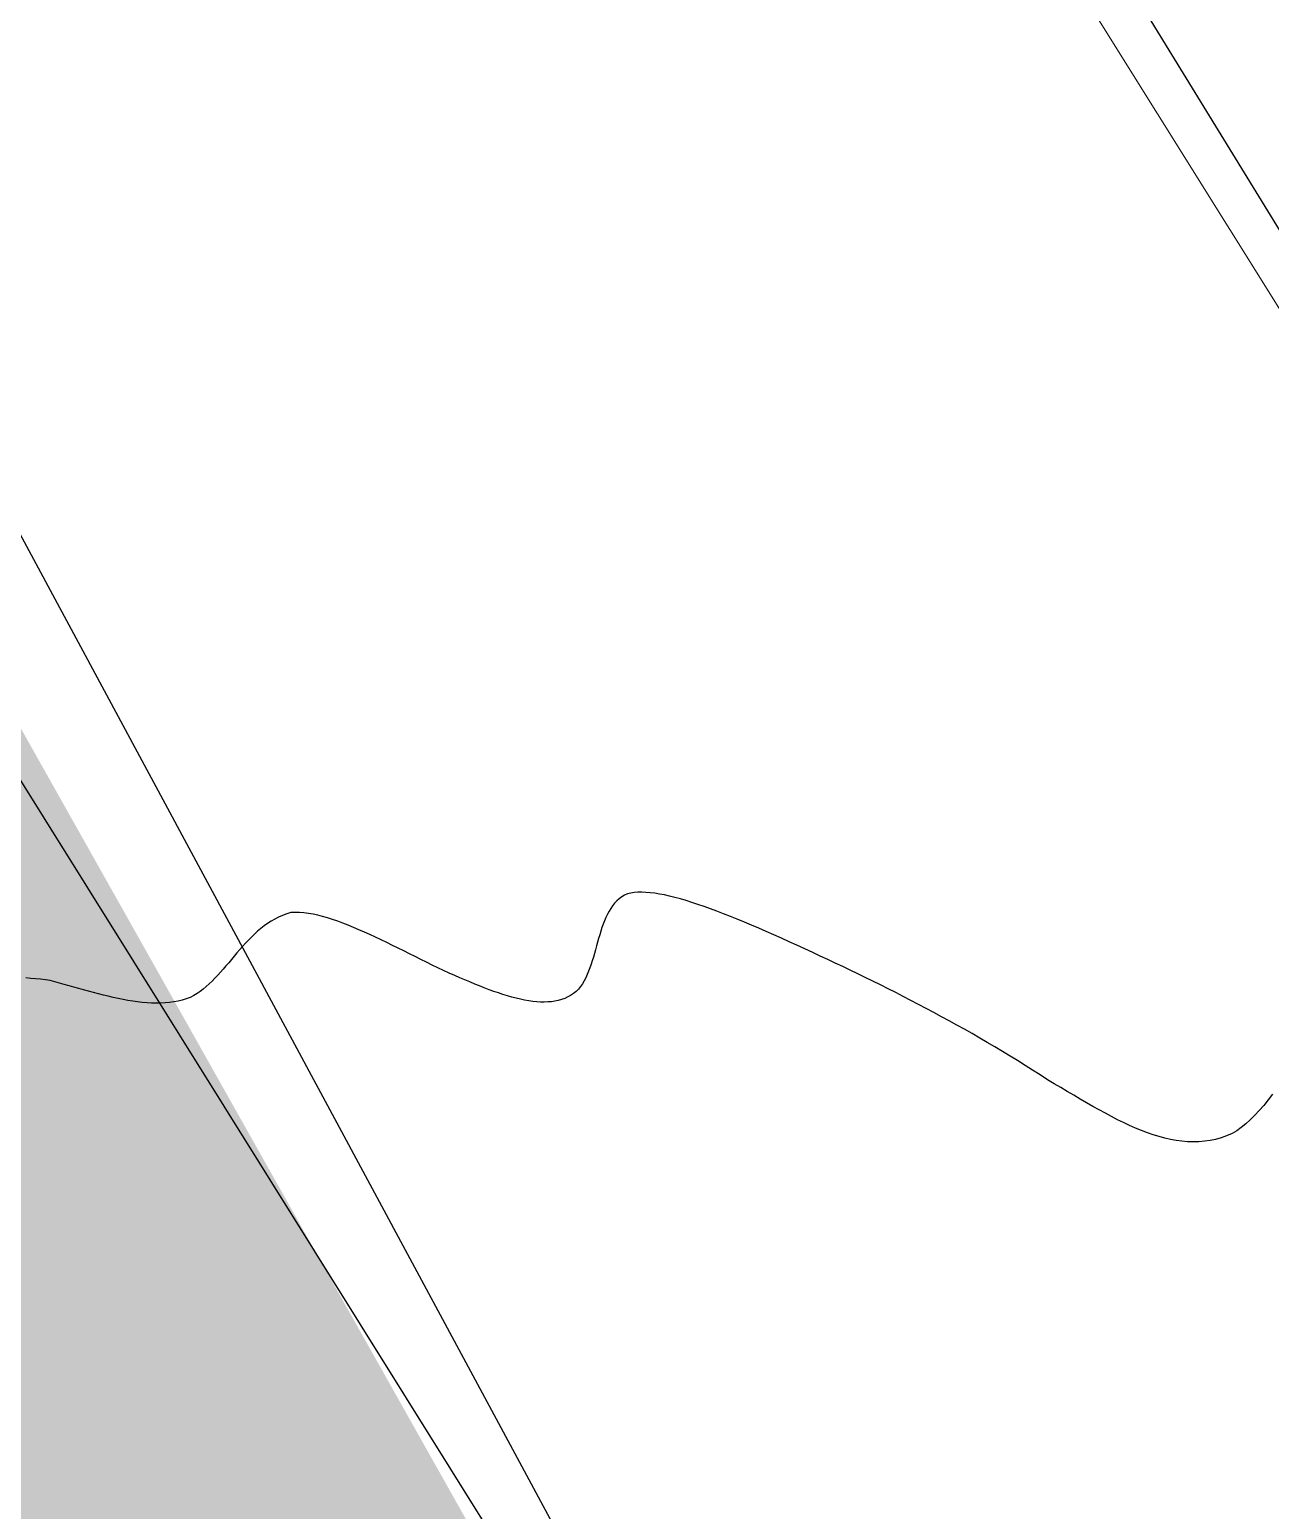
# Model space of a CAD drawing. Header units: metres. Extents: x 3 to 509016, y 4 to 6969473.
# Drawn here: x 507868.465 to 507869.593, y 6967218.669 to 6967220.016 of the extents above; entities that cross this region are included whole.
import ezdxf

# ---------------------------------------------------------------- set-up
doc = ezdxf.new("R2010")
doc.units = ezdxf.units.M
doc.layers.add('_PROP-BDY', color=6, linetype='Continuous', plot=False)
doc.layers.add('D_UG_PIPES', color=252, linetype='EXIST_SWD', lineweight=0)
for name, color, linetype in [('EWS_BATTER TOE', 252, 'Continuous'), ('HATCH_LANDSCAPE', 1, 'Continuous'), ('mga2020DR_UNLINED', 252, 'Continuous'), ('mga2020VEG_TREE', 252, 'Continuous'), ('XREF', 7, 'Continuous')]:
    doc.layers.add(name, color=color, linetype=linetype)
doc.styles.get("Standard").update_dxf_attribs({"font": 'ARIALN.TTF'})
doc.linetypes.add('EXIST_SWD', pattern='A,5,-2.5,5,-2,["SWD",Standard,S=2.5,R=0,X=0,Y=-1.25],-8,5,-2.5,5,-2.5', length=37.5)

# ---------------------------------------------------------------- blocks, each defined once
blk = doc.blocks.new('XD_HATCH')
at = {"layer": 'HATCH_LANDSCAPE', "ltscale": 0.5}
h = blk.add_hatch(dxfattribs=at)
h.set_pattern_fill('GRASS', color=256, scale=0.05)
h.set_pattern_definition([(212.013854887, (0, 0), (-0.28538859865, -1.2375190291), [0.238125, -1.557926224]), (167.013854887, (0, 0), (-0.28538859868, -1.23751902925), [0.238125, -1.031875]), (257.013854887, (0, 0), (1.23751902925, -0.28538859868), [0.238125, -1.031875])])
edge = h.paths.add_edge_path()
edge.add_line((507834.6194, 6967286.6003), (507833.7745, 6967278.3766))
edge.add_line((507833.7745, 6967278.3766), (507834.4563, 6967266.5732))
edge.add_arc((507833.4405, 6967266.3882), 1.0325, -56.8269, 10.3208, ccw=False)
edge.add_line((507834.0055, 6967265.524), (507833.7027, 6967265.3348))
edge.add_line((507833.7027, 6967265.3348), (507831.8595, 6967265.8814))
edge.add_arc((507790.5773, 6967261.1965), 41.5471, 6.4744, 11.72996)
edge.add_arc((507652.9266, 6967269.5696), 178.3302, 0.023588, 2.717699)
edge.add_arc((507863.8943, 6967277.5885), 32.8409, 156.38178, 179.23816, ccw=False)
edge.add_line((507833.8043, 6967290.7459), (507834.868, 6967290.3037))
edge.add_line((507834.868, 6967290.3037), (507834.6194, 6967286.6003))
edge = h.paths.add_edge_path()
edge.add_line((507840.3758, 6967264.2031), (507839.0111, 6967268.6216))
edge.add_line((507839.0111, 6967268.6216), (507838.9485, 6967268.9634))
edge.add_line((507838.9485, 6967268.9634), (507838.9635, 6967269.4631))
edge.add_line((507838.9635, 6967269.4631), (507838.7986, 6967271.4707))
edge.add_line((507838.7986, 6967271.4707), (507838.5426, 6967271.9806))
edge.add_line((507838.5426, 6967271.9806), (507838.3277, 6967272.489))
edge.add_line((507838.3277, 6967272.489), (507838.1812, 6967272.9949))
edge.add_line((507838.1812, 6967272.9949), (507838.0533, 6967273.5))
edge.add_line((507838.0533, 6967273.5), (507837.435, 6967274.5364))
edge.add_line((507837.435, 6967274.5364), (507837.4424, 6967274.8298))
edge.add_line((507837.4424, 6967274.8298), (507837.523, 6967275.3334))
edge.add_line((507837.523, 6967275.3334), (507837.4511, 6967275.831))
edge.add_line((507837.4511, 6967275.831), (507837.4008, 6967276.3294))
edge.add_line((507837.4008, 6967276.3294), (507837.3858, 6967276.8292))
edge.add_line((507837.3858, 6967276.8292), (507837.3708, 6967277.329))
edge.add_line((507837.3708, 6967277.329), (507837.3559, 6967277.8288))
edge.add_line((507837.3559, 6967277.8288), (507837.2868, 6967278.3259))
edge.add_line((507837.2868, 6967278.3259), (507837.6201, 6967280.3039))
edge.add_line((507837.6201, 6967280.3039), (507837.7291, 6967281.2981))
edge.add_line((507837.7291, 6967281.2981), (507837.7573, 6967281.7976))
edge.add_line((507837.7573, 6967281.7976), (507837.7637, 6967283.3032))
edge.add_line((507837.7637, 6967283.3032), (507837.8004, 6967283.8019))
edge.add_line((507837.8004, 6967283.8019), (507837.9, 6967284.2949))
edge.add_line((507837.9, 6967284.2949), (507838.1892, 6967285.2728))
edge.add_line((507838.1892, 6967285.2728), (507838.2709, 6967285.7675))
edge.add_line((507838.2709, 6967285.7675), (507838.3266, 6967286.2645))
edge.add_line((507838.3266, 6967286.2645), (507837.056, 6967286.299))
edge.add_line((507837.056, 6967286.299), (507837.0835, 6967286.024))
edge.add_line((507837.0835, 6967286.024), (507836.2865, 6967278.3018))
edge.add_line((507836.2865, 6967278.3018), (507836.7877, 6967269.7623))
edge.add_line((507836.7877, 6967269.7623), (507836.9971, 6967265.9725))
edge.add_arc((507835.4372, 6967265.8975), 1.5617, -51.2364, 2.7548, ccw=False)
edge.add_line((507836.415, 6967264.6797), (507834.7625, 6967263.6386))
edge.add_line((507834.7625, 6967263.6386), (507834.4122, 6967261.6514))
edge.add_line((507834.4122, 6967261.6514), (507838.3369, 6967255.3696))
edge.add_arc((507838.6337, 6967255.5551), 0.35, 211.9938, 302.0004)
edge.add_line((507838.8192, 6967255.2583), (507843.102, 6967257.934))
edge.add_line((507843.102, 6967257.934), (507849.8852, 6967247.0769))
edge.add_line((507849.8852, 6967247.0769), (507845.6775, 6967244.448))
edge.add_arc((507845.8629, 6967244.1511), 0.35, 121.996, 211.996)
edge.add_line((507845.5661, 6967243.9657), (507846.3609, 6967242.6936))
edge.add_arc((507846.6577, 6967242.879), 0.35, 211.996, 301.996)
edge.add_line((507846.8432, 6967242.5822), (507851.0509, 6967245.2111))
edge.add_line((507851.0509, 6967245.2111), (507857.8321, 6967234.3573))
edge.add_line((507857.8321, 6967234.3573), (507858.9988, 6967232.4898))
edge.add_line((507858.9988, 6967232.4898), (507868.4293, 6967217.3956))
edge.add_line((507868.4293, 6967217.3956), (507869.595, 6967215.5298))
edge.add_line((507869.595, 6967215.5298), (507879.0265, 6967200.4339))
edge.add_line((507879.0265, 6967200.4339), (507880.1922, 6967198.5681))
edge.add_line((507880.1922, 6967198.5681), (507889.6237, 6967183.4722))
edge.add_line((507889.6237, 6967183.4722), (507890.8655, 6967181.6516))
edge.add_line((507890.8655, 6967181.6516), (507890.7894, 6967181.6064))
edge.add_line((507890.7894, 6967181.6064), (507900.2209, 6967166.5105))
edge.add_line((507900.2209, 6967166.5105), (507895.9381, 6967163.8347))
edge.add_arc((507896.1235, 6967163.5378), 0.35, 121.994, 211.996)
edge.add_line((507895.8267, 6967163.3524), (507896.6215, 6967162.0802))
edge.add_arc((507896.9183, 6967162.2657), 0.35, 211.9984, 301.996)
edge.add_line((507897.1038, 6967161.9689), (507901.3866, 6967164.6447))
edge.add_line((507901.3866, 6967164.6447), (507910.8181, 6967149.5487))
edge.add_line((507910.8181, 6967149.5487), (507906.5469, 6967146.8811))
edge.add_arc((507906.7649, 6967146.6028), 0.3535, 128.0734, 218.4885)
edge.add_line((507906.4882, 6967146.3828), (507907.8077, 6967145.0972))
edge.add_line((507907.8077, 6967145.0972), (507909.4019, 6967144.1738))
edge.add_line((507909.4019, 6967144.1738), (507911.1824, 6967145.0318))
edge.add_line((507911.1824, 6967145.0318), (507911.5938, 6967146.4662))
edge.add_line((507911.5938, 6967146.4662), (507913.3116, 6967147.5395))
edge.add_line((507913.3116, 6967147.5395), (507911.7607, 6967150.3145))
edge.add_line((507911.7607, 6967150.3145), (507911.3517, 6967151.1377))
edge.add_line((507911.3517, 6967151.1377), (507910.3123, 6967152.8466))
edge.add_line((507910.3123, 6967152.8466), (507910.0252, 6967153.2568))
edge.add_line((507910.0252, 6967153.2568), (507908.2386, 6967155.6779))
edge.add_line((507908.2386, 6967155.6779), (507906.8185, 6967157.7385))
edge.add_line((507906.8185, 6967157.7385), (507905.1467, 6967160.2314))
edge.add_line((507905.1467, 6967160.2314), (507902.6614, 6967164.5743))
edge.add_line((507902.6614, 6967164.5743), (507901.6885, 6967166.3247))
edge.add_line((507901.6885, 6967166.3247), (507890.3492, 6967184.5912))
edge.add_line((507890.3492, 6967184.5912), (507887.9238, 6967188.3817))
edge.add_line((507887.9238, 6967188.3817), (507882.2644, 6967197.2262))
edge.add_line((507882.2644, 6967197.2262), (507881.0853, 6967198.9492))
edge.add_line((507881.0853, 6967198.9492), (507875.2149, 6967208.1494))
edge.add_line((507875.2149, 6967208.1494), (507870.7184, 6967215.3627))
edge.add_line((507870.7184, 6967215.3627), (507864.5811, 6967226.2674))
edge.add_line((507864.5811, 6967226.2674), (507858.7045, 6967235.0792))
edge.add_line((507858.7045, 6967235.0792), (507856.2419, 6967238.7442))
edge.add_line((507856.2419, 6967238.7442), (507855.1022, 6967240.3904))
edge.add_line((507855.1022, 6967240.3904), (507854.8173, 6967240.8019))
edge.add_line((507854.8173, 6967240.8019), (507854.0618, 6967242.0986))
edge.add_line((507854.0618, 6967242.0986), (507852.576, 6967244.7077))
edge.add_line((507852.576, 6967244.7077), (507851.066, 6967247.3016))
edge.add_line((507851.066, 6967247.3016), (507849.5393, 6967249.8852))
edge.add_line((507849.5393, 6967249.8852), (507848.9949, 6967250.7242))
edge.add_line((507848.9949, 6967250.7242), (507848.7226, 6967251.1437))
edge.add_line((507848.7226, 6967251.1437), (507848.4401, 6967251.5567))
edge.add_line((507848.4401, 6967251.5567), (507847.8618, 6967252.3745))
edge.add_line((507847.8618, 6967252.3745), (507847.3356, 6967253.2249))
edge.add_line((507847.3356, 6967253.2249), (507845.7975, 6967255.8013))
edge.add_line((507845.7975, 6967255.8013), (507844.2186, 6967258.446))
edge.add_line((507844.2186, 6967258.446), (507842.8502, 6967261.0217))
edge.add_line((507842.8502, 6967261.0217), (507842.6112, 6967261.4614))
edge.add_line((507842.6112, 6967261.4614), (507842.0412, 6967262.2858))
edge.add_line((507842.0412, 6967262.2858), (507840.3758, 6967264.2031))
blk = doc.blocks.new('25027_BNP_Skygate Play-Sheet - 000101 - SITE PLAN')
at = {"layer": '_PROP-BDY'}
blk.add_line((-2401700.5, 3945943.9), (-2257300.5, 3945943.9), dxfattribs=at)
blk = doc.blocks.new('XE_ARCH')
at = {"xscale": 0.001, "yscale": 0.001, "zscale": 0.001, "rotation": 121.996}
blk.add_blockref('25027_BNP_Skygate Play-Sheet - 000101 - SITE PLAN', (509988.1258, 6971273.7702), dxfattribs=at)
blk = doc.blocks.new('XE_LOT BOUNDARY')
at = {"layer": '_PROP-BDY'}
blk.add_line((507914.1948, 6967146.1257), (507837.683, 6967268.5892), dxfattribs=at)
blk = doc.blocks.new('BAC V TREE')
for p, q in [((0.3899, -14.3775), (0.376, -14.3898)), ((0.405, -14.3665), (0.3899, -14.3775)), ((0.4212, -14.3571), (0.405, -14.3665)), ((0.4387, -14.3491), (0.4212, -14.3571)), ((0.4574, -14.3446), (0.4387, -14.3491)), ((0.4774, -14.3415), (0.4574, -14.3446)), ((0.4988, -14.3397), (0.4774, -14.3415)), ((0.5216, -14.3393), (0.4988, -14.3397)), ((0.5456, -14.3401), (0.5216, -14.3393)), ((0.5709, -14.3421), (0.5456, -14.3401)), ((0.5974, -14.3454), (0.5709, -14.3421)), ((0.6251, -14.3498), (0.5974, -14.3454)), ((0.654, -14.3553), (0.6251, -14.3498)), ((0.684, -14.362), (0.654, -14.3553)), ((0.7152, -14.3697), (0.684, -14.362)), ((0.7474, -14.3784), (0.7152, -14.3697)), ((0.7806, -14.3881), (0.7474, -14.3784)), ((-1.5554, -14.4659), (-1.5794, -14.4748)), ((-1.5306, -14.4583), (-1.5554, -14.4659)), ((-1.5062, -14.4574), (-1.5306, -14.4583)), ((-1.4811, -14.458), (-1.5062, -14.4574)), ((-1.4552, -14.4601), (-1.4811, -14.458)), ((-1.4287, -14.4635), (-1.4552, -14.4601)), ((-1.4015, -14.4683), (-1.4287, -14.4635)), ((0.3301, -14.4506), (0.3206, -14.4683)), ((0.3402, -14.4338), (0.3301, -14.4506)), ((0.3512, -14.418), (0.3402, -14.4338)), ((0.3631, -14.4033), (0.3512, -14.418)), ((0.376, -14.3898), (0.3631, -14.4033)), ((0.8149, -14.3988), (0.7806, -14.3881)), ((0.8502, -14.4104), (0.8149, -14.3988)), ((0.8864, -14.4229), (0.8502, -14.4104)), ((0.9235, -14.4362), (0.8864, -14.4229)), ((0.9615, -14.4504), (0.9235, -14.4362)), ((1.0004, -14.4653), (0.9615, -14.4504)), ((1.0401, -14.481), (1.0004, -14.4653)), ((-1.7068, -14.5518), (-1.7257, -14.5678)), ((-1.6873, -14.5366), (-1.7068, -14.5518)), ((-1.6671, -14.5222), (-1.6873, -14.5366)), ((-1.6463, -14.5087), (-1.6671, -14.5222)), ((-1.6248, -14.4963), (-1.6463, -14.5087)), ((-1.6025, -14.4849), (-1.6248, -14.4963)), ((-1.5794, -14.4748), (-1.6025, -14.4849)), ((-1.3737, -14.4743), (-1.4015, -14.4683)), ((-1.3453, -14.4814), (-1.3737, -14.4743)), ((-1.3163, -14.4897), (-1.3453, -14.4814)), ((-1.2868, -14.499), (-1.3163, -14.4897)), ((-1.2568, -14.5093), (-1.2868, -14.499)), ((-1.2264, -14.5204), (-1.2568, -14.5093)), ((-1.1955, -14.5324), (-1.2264, -14.5204)), ((-1.1642, -14.5452), (-1.1955, -14.5324)), ((-1.1326, -14.5586), (-1.1642, -14.5452)), ((0.2889, -14.5464), (0.2821, -14.5672)), ((0.2961, -14.5259), (0.2889, -14.5464)), ((0.3037, -14.5061), (0.2961, -14.5259)), ((0.3119, -14.4868), (0.3037, -14.5061)), ((0.3206, -14.4683), (0.3119, -14.4868)), ((1.0806, -14.4973), (1.0401, -14.481)), ((1.1219, -14.5144), (1.0806, -14.4973)), ((1.1639, -14.5321), (1.1219, -14.5144)), ((1.2066, -14.5504), (1.1639, -14.5321)), ((1.25, -14.5692), (1.2066, -14.5504)), ((-1.7968, -14.6378), (-1.8137, -14.6564)), ((-1.7797, -14.6196), (-1.7968, -14.6378)), ((-1.7621, -14.6018), (-1.7797, -14.6196)), ((-1.7442, -14.5845), (-1.7621, -14.6018)), ((-1.7257, -14.5678), (-1.7442, -14.5845)), ((-1.1006, -14.5727), (-1.1326, -14.5586)), ((-1.0684, -14.5873), (-1.1006, -14.5727)), ((-1.0358, -14.6025), (-1.0684, -14.5873)), ((-1.0031, -14.618), (-1.0358, -14.6025)), ((-0.9702, -14.6339), (-1.0031, -14.618)), ((-0.9371, -14.65), (-0.9702, -14.6339)), ((0.2631, -14.6317), (0.2571, -14.6535)), ((0.2693, -14.61), (0.2631, -14.6317)), ((0.2755, -14.5885), (0.2693, -14.61)), ((0.2821, -14.5672), (0.2755, -14.5885)), ((1.2941, -14.5886), (1.25, -14.5692)), ((1.3387, -14.6085), (1.2941, -14.5886)), ((1.384, -14.6289), (1.3387, -14.6085)), ((1.4298, -14.6497), (1.384, -14.6289)), ((-1.8628, -14.7133), (-1.8789, -14.7325)), ((-1.8466, -14.6942), (-1.8628, -14.7133)), ((-1.8303, -14.6752), (-1.8466, -14.6942)), ((-1.8137, -14.6564), (-1.8303, -14.6752)), ((-0.9038, -14.6664), (-0.9371, -14.65)), ((-0.8705, -14.6829), (-0.9038, -14.6664)), ((-0.8371, -14.6995), (-0.8705, -14.6829)), ((-0.8037, -14.7161), (-0.8371, -14.6995)), ((-0.7703, -14.7327), (-0.8037, -14.7161)), ((0.2387, -14.7187), (0.2322, -14.74)), ((0.2449, -14.6971), (0.2387, -14.7187)), ((0.251, -14.6754), (0.2449, -14.6971)), ((0.2571, -14.6535), (0.251, -14.6754)), ((1.4761, -14.6709), (1.4298, -14.6497)), ((1.5229, -14.6924), (1.4761, -14.6709)), ((1.5662, -14.7126), (1.5229, -14.6924)), ((1.6096, -14.733), (1.5662, -14.7126)), ((-1.9429, -14.8074), (-1.9591, -14.8253)), ((-1.9268, -14.7891), (-1.9429, -14.8074)), ((-1.9108, -14.7704), (-1.9268, -14.7891)), ((-1.8949, -14.7515), (-1.9108, -14.7704)), ((-1.8789, -14.7325), (-1.8949, -14.7515)), ((-0.737, -14.7491), (-0.7703, -14.7327)), ((-0.7037, -14.7653), (-0.737, -14.7491)), ((-0.6705, -14.7812), (-0.7037, -14.7653)), ((-0.6375, -14.7968), (-0.6705, -14.7812)), ((-0.6046, -14.812), (-0.6375, -14.7968)), ((-0.572, -14.8267), (-0.6046, -14.812)), ((0.2107, -14.8016), (0.2027, -14.821)), ((0.2183, -14.7815), (0.2107, -14.8016)), ((0.2254, -14.761), (0.2183, -14.7815)), ((0.2322, -14.74), (0.2254, -14.761)), ((1.6533, -14.7536), (1.6096, -14.733)), ((1.6971, -14.7744), (1.6533, -14.7536)), ((1.741, -14.7954), (1.6971, -14.7744)), ((1.7851, -14.8167), (1.741, -14.7954)), ((-3.0531, -14.843), (-3.0814, -14.8407)), ((-3.0247, -14.8457), (-3.0531, -14.843)), ((-2.9962, -14.8486), (-3.0247, -14.8457)), ((-2.9674, -14.852), (-2.9962, -14.8486)), ((-2.9386, -14.8557), (-2.9674, -14.852)), ((-2.9115, -14.8629), (-2.9386, -14.8557)), ((-2.8841, -14.8703), (-2.9115, -14.8629)), ((-2.8565, -14.878), (-2.8841, -14.8703)), ((-2.8285, -14.8859), (-2.8565, -14.878)), ((-2.8003, -14.8938), (-2.8285, -14.8859)), ((-2.7719, -14.9019), (-2.8003, -14.8938)), ((-2.0261, -14.8913), (-2.0436, -14.906)), ((-2.0089, -14.8759), (-2.0261, -14.8913)), ((-1.992, -14.8596), (-2.0089, -14.8759)), ((-1.9754, -14.8428), (-1.992, -14.8596)), ((-1.9591, -14.8253), (-1.9754, -14.8428)), ((-0.5425, -14.8396), (-0.572, -14.8267)), ((-0.5133, -14.8522), (-0.5425, -14.8396)), ((-0.4844, -14.8644), (-0.5133, -14.8522)), ((-0.4557, -14.8763), (-0.4844, -14.8644)), ((-0.4274, -14.8878), (-0.4557, -14.8763)), ((-0.3993, -14.8988), (-0.4274, -14.8878)), ((-0.3716, -14.9093), (-0.3993, -14.8988)), ((0.1637, -14.8906), (0.1519, -14.9056)), ((0.1746, -14.8746), (0.1637, -14.8906)), ((0.1847, -14.8575), (0.1746, -14.8746)), ((0.194, -14.8396), (0.1847, -14.8575)), ((0.2027, -14.821), (0.194, -14.8396)), ((1.8293, -14.8382), (1.7851, -14.8167)), ((1.8736, -14.86), (1.8293, -14.8382)), ((1.918, -14.882), (1.8736, -14.86)), ((1.9625, -14.9042), (1.918, -14.882)), ((-2.7433, -14.9099), (-2.7719, -14.9019)), ((-2.7146, -14.9179), (-2.7433, -14.9099)), ((-2.6858, -14.9257), (-2.7146, -14.9179)), ((-2.657, -14.9333), (-2.6858, -14.9257)), ((-2.6281, -14.9407), (-2.657, -14.9333)), ((-2.5992, -14.9478), (-2.6281, -14.9407)), ((-2.5704, -14.9545), (-2.5992, -14.9478)), ((-2.5416, -14.9608), (-2.5704, -14.9545)), ((-2.513, -14.9666), (-2.5416, -14.9608)), ((-2.4845, -14.9719), (-2.513, -14.9666)), ((-2.4562, -14.9765), (-2.4845, -14.9719)), ((-2.4281, -14.9805), (-2.4562, -14.9765)), ((-2.4003, -14.9838), (-2.4281, -14.9805)), ((-2.3727, -14.9862), (-2.4003, -14.9838)), ((-2.3455, -14.9879), (-2.3727, -14.9862)), ((-2.2406, -14.9846), (-2.2662, -14.987)), ((-2.2156, -14.9811), (-2.2406, -14.9846)), ((-2.191, -14.9764), (-2.2156, -14.9811)), ((-2.1671, -14.9704), (-2.191, -14.9764)), ((-2.1437, -14.9631), (-2.1671, -14.9704)), ((-2.121, -14.9543), (-2.1437, -14.9631)), ((-2.099, -14.9442), (-2.121, -14.9543)), ((-2.08, -14.9325), (-2.099, -14.9442)), ((-2.0616, -14.9197), (-2.08, -14.9325)), ((-2.0436, -14.906), (-2.0616, -14.9197)), ((-0.3442, -14.9193), (-0.3716, -14.9093)), ((-0.3171, -14.9287), (-0.3442, -14.9193)), ((-0.2905, -14.9375), (-0.3171, -14.9287)), ((-0.2642, -14.9456), (-0.2905, -14.9375)), ((-0.2384, -14.953), (-0.2642, -14.9456)), ((-0.2129, -14.9597), (-0.2384, -14.953)), ((-0.188, -14.9656), (-0.2129, -14.9597)), ((-0.1635, -14.9706), (-0.188, -14.9656)), ((-0.1394, -14.9748), (-0.1635, -14.9706)), ((-0.1159, -14.9781), (-0.1394, -14.9748)), ((-0.0929, -14.9804), (-0.1159, -14.9781)), ((-0.0704, -14.9818), (-0.0929, -14.9804)), ((-0.0484, -14.9821), (-0.0704, -14.9818)), ((-0.027, -14.9813), (-0.0484, -14.9821)), ((-0.0062, -14.9795), (-0.027, -14.9813)), ((0.014, -14.9764), (-0.0062, -14.9795)), ((0.0335, -14.9722), (0.014, -14.9764)), ((0.0525, -14.9667), (0.0335, -14.9722)), ((0.0708, -14.96), (0.0525, -14.9667)), ((0.0884, -14.9519), (0.0708, -14.96)), ((0.1054, -14.9425), (0.0884, -14.9519)), ((0.1216, -14.9317), (0.1054, -14.9425)), ((0.1372, -14.9194), (0.1216, -14.9317)), ((0.1519, -14.9056), (0.1372, -14.9194)), ((2.0071, -14.9267), (1.9625, -14.9042)), ((2.0517, -14.9495), (2.0071, -14.9267)), ((2.0964, -14.9725), (2.0517, -14.9495)), ((2.1411, -14.9958), (2.0964, -14.9725)), ((-2.3187, -14.9886), (-2.3455, -14.9879)), ((-2.2922, -14.9883), (-2.3187, -14.9886)), ((-2.2662, -14.987), (-2.2922, -14.9883)), ((2.1859, -15.0193), (2.1411, -14.9958)), ((2.2306, -15.0432), (2.1859, -15.0193)), ((2.2754, -15.0673), (2.2306, -15.0432)), ((2.3201, -15.0917), (2.2754, -15.0673)), ((2.3648, -15.1164), (2.3201, -15.0917)), ((2.4095, -15.1413), (2.3648, -15.1164)), ((2.4541, -15.1666), (2.4095, -15.1413)), ((2.4987, -15.1922), (2.4541, -15.1666)), ((2.5432, -15.218), (2.4987, -15.1922)), ((2.5876, -15.2442), (2.5432, -15.218)), ((2.6319, -15.2707), (2.5876, -15.2442)), ((2.6761, -15.2975), (2.6319, -15.2707)), ((2.7202, -15.3246), (2.6761, -15.2975)), ((2.7642, -15.3521), (2.7202, -15.3246)), ((2.808, -15.3799), (2.7642, -15.3521)), ((2.8516, -15.408), (2.808, -15.3799)), ((2.8951, -15.4365), (2.8516, -15.408)), ((2.9342, -15.4595), (2.8951, -15.4365)), ((2.9729, -15.4824), (2.9342, -15.4595)), ((3.0112, -15.5051), (2.9729, -15.4824)), ((3.0491, -15.5275), (3.0112, -15.5051)), ((3.0867, -15.5496), (3.0491, -15.5275)), ((3.1239, -15.5712), (3.0867, -15.5496)), ((3.1608, -15.5922), (3.1239, -15.5712)), ((3.1974, -15.6127), (3.1608, -15.5922)), ((4.1601, -15.5861), (4.1339, -15.6162)), ((4.1862, -15.554), (4.1601, -15.5861)), ((4.2123, -15.5199), (4.1862, -15.554)), ((3.2337, -15.6326), (3.1974, -15.6127)), ((3.2697, -15.6516), (3.2337, -15.6326)), ((3.3054, -15.6699), (3.2697, -15.6516)), ((3.3408, -15.6873), (3.3054, -15.6699)), ((4.0813, -15.6702), (4.055, -15.694)), ((4.1076, -15.6443), (4.0813, -15.6702)), ((4.1339, -15.6162), (4.1076, -15.6443)), ((3.3759, -15.7037), (3.3408, -15.6873)), ((3.4108, -15.7191), (3.3759, -15.7037)), ((3.4454, -15.7334), (3.4108, -15.7191)), ((3.4798, -15.7465), (3.4454, -15.7334)), ((3.514, -15.7584), (3.4798, -15.7465)), ((3.548, -15.7689), (3.514, -15.7584)), ((3.9434, -15.7651), (3.9111, -15.7762)), ((3.9757, -15.7516), (3.9434, -15.7651)), ((4.0021, -15.7348), (3.9757, -15.7516)), ((4.0286, -15.7155), (4.0021, -15.7348)), ((4.055, -15.694), (4.0286, -15.7155)), ((3.5818, -15.7781), (3.548, -15.7689)), ((3.6153, -15.7857), (3.5818, -15.7781)), ((3.6488, -15.7918), (3.6153, -15.7857)), ((3.682, -15.7963), (3.6488, -15.7918)), ((3.7151, -15.7991), (3.682, -15.7963)), ((3.748, -15.8002), (3.7151, -15.7991)), ((3.7809, -15.7994), (3.748, -15.8002)), ((3.8136, -15.7966), (3.7809, -15.7994)), ((3.8462, -15.7919), (3.8136, -15.7966)), ((3.8787, -15.7851), (3.8462, -15.7919)), ((3.9111, -15.7762), (3.8787, -15.7851))]:
    blk.add_line(p, q)
blk = doc.blocks.new('XE_SURVEY')
at = {"layer": 'D_UG_PIPES', "flags": 128}
blk.add_lwpolyline([(507842.3937, 6967264.9422), (507846.8997, 6967256.5292), (507852.4347, 6967247.3932), (507858.0127, 6967238.3992), (507863.2877, 6967229.8462), (507868.2957, 6967221.8542), (507873.3667, 6967213.7292), (507878.9367, 6967204.3902), (507884.1827, 6967195.8602)], dxfattribs=at)
at = {"layer": 'mga2020DR_UNLINED'}
blk.add_polyline3d([(507890.6991, 6967200.5784, 5.3095), (507917.0056, 6967158.5361, 4.9247), (507917.0056, 6967158.5361, 4.9247), (507919.1786, 6967155.6551, 5.2167), (507918.4585, 6967152.3996, 5.0857), (507916.7436, 6967150.4757, 5.0478), (507914.1248, 6967149.5917, 5.1406), (507910.8669, 6967152.9771, 4.9437), (507908.1175, 6967156.5123, 5.0083), (507905.2456, 6967161.0117, 5.0172), (507902.2408, 6967166.0224, 4.9259), (507891.2965, 6967183.6766, 5.032), (507882.5668, 6967198.5479, 5.0826), (507872.8027, 6967214.6146, 5.104), (507866.3706, 6967225.1018, 4.915), (507858.6914, 6967237.5078, 5.0093), (507849.5586, 6967251.6025, 5.1308), (507842.9819, 6967261.7158, 5.1781), (507840.465, 6967268.6714, 4.7001)], dxfattribs=at)
at = {"layer": 'mga2020VEG_TREE', "xscale": 0.1554417355589352, "yscale": 0.1554417355589352, "zscale": 0.1554417355589352, "rotation": 0.001583333339407246}
blk.add_blockref('BAC V TREE', (507868.9407, 6967221.4602, 5.0961), dxfattribs=at)
blk = doc.blocks.new('XD_DESIGN_1')
at = {"layer": 'EWS_BATTER TOE'}
blk.add_polyline3d([(507868.3402, 6967219.7725, 5.0165), (507868.5778, 6967219.3313, 5.0246), (507868.8153, 6967218.8902, 5.0327), (507869.0529, 6967218.4491, 5.0407), (507869.2492, 6967218.0847, 5.0474), (507869.2905, 6967218.008, 5.0488), (507869.5281, 6967217.5668, 5.0568), (507869.7657, 6967217.1257, 5.0649), (507870.0033, 6967216.6846, 5.073), (507870.2408, 6967216.2434, 5.081), (507870.4371, 6967215.879, 5.0877), (507870.4788, 6967215.8025, 5.0891), (507870.7184, 6967215.3627, 5.0971)], dxfattribs=at)
blk = doc.blocks.new('XD_DESIGN_2')
at = {"layer": 'EWS_BATTER TOE'}
blk.add_polyline3d([(507868.3402, 6967219.7725, 5.0165), (507868.5778, 6967219.3313, 5.0246), (507868.8153, 6967218.8902, 5.0327), (507869.0529, 6967218.4491, 5.0407), (507869.2492, 6967218.0847, 5.0474), (507869.2905, 6967218.008, 5.0488), (507869.5281, 6967217.5668, 5.0568), (507869.7657, 6967217.1257, 5.0649), (507870.0033, 6967216.6846, 5.073), (507870.2408, 6967216.2434, 5.081), (507870.4371, 6967215.879, 5.0877), (507870.4788, 6967215.8025, 5.0891), (507870.7184, 6967215.3627, 5.0971)], dxfattribs=at)

msp = doc.modelspace()

# ---------------------------------------------------------------- block references
for name in ['XD_HATCH', 'XE_ARCH', 'XE_SURVEY']:
    msp.add_blockref(name, (0, 0))
at = {"layer": 'XREF'}
for name in ['XD_HATCH', 'XE_ARCH', 'XE_SURVEY', 'XE_LOT BOUNDARY']:
    msp.add_blockref(name, (0, 0), dxfattribs=at)

# ---------------------------------------------------------------- next in the draw order: block references
msp.add_blockref('XD_DESIGN_1', (0, 0))

# ---------------------------------------------------------------- next in the draw order: block references
msp.add_blockref('XD_DESIGN_2', (0, 0), dxfattribs=at)

doc.saveas('drawing.dxf')
